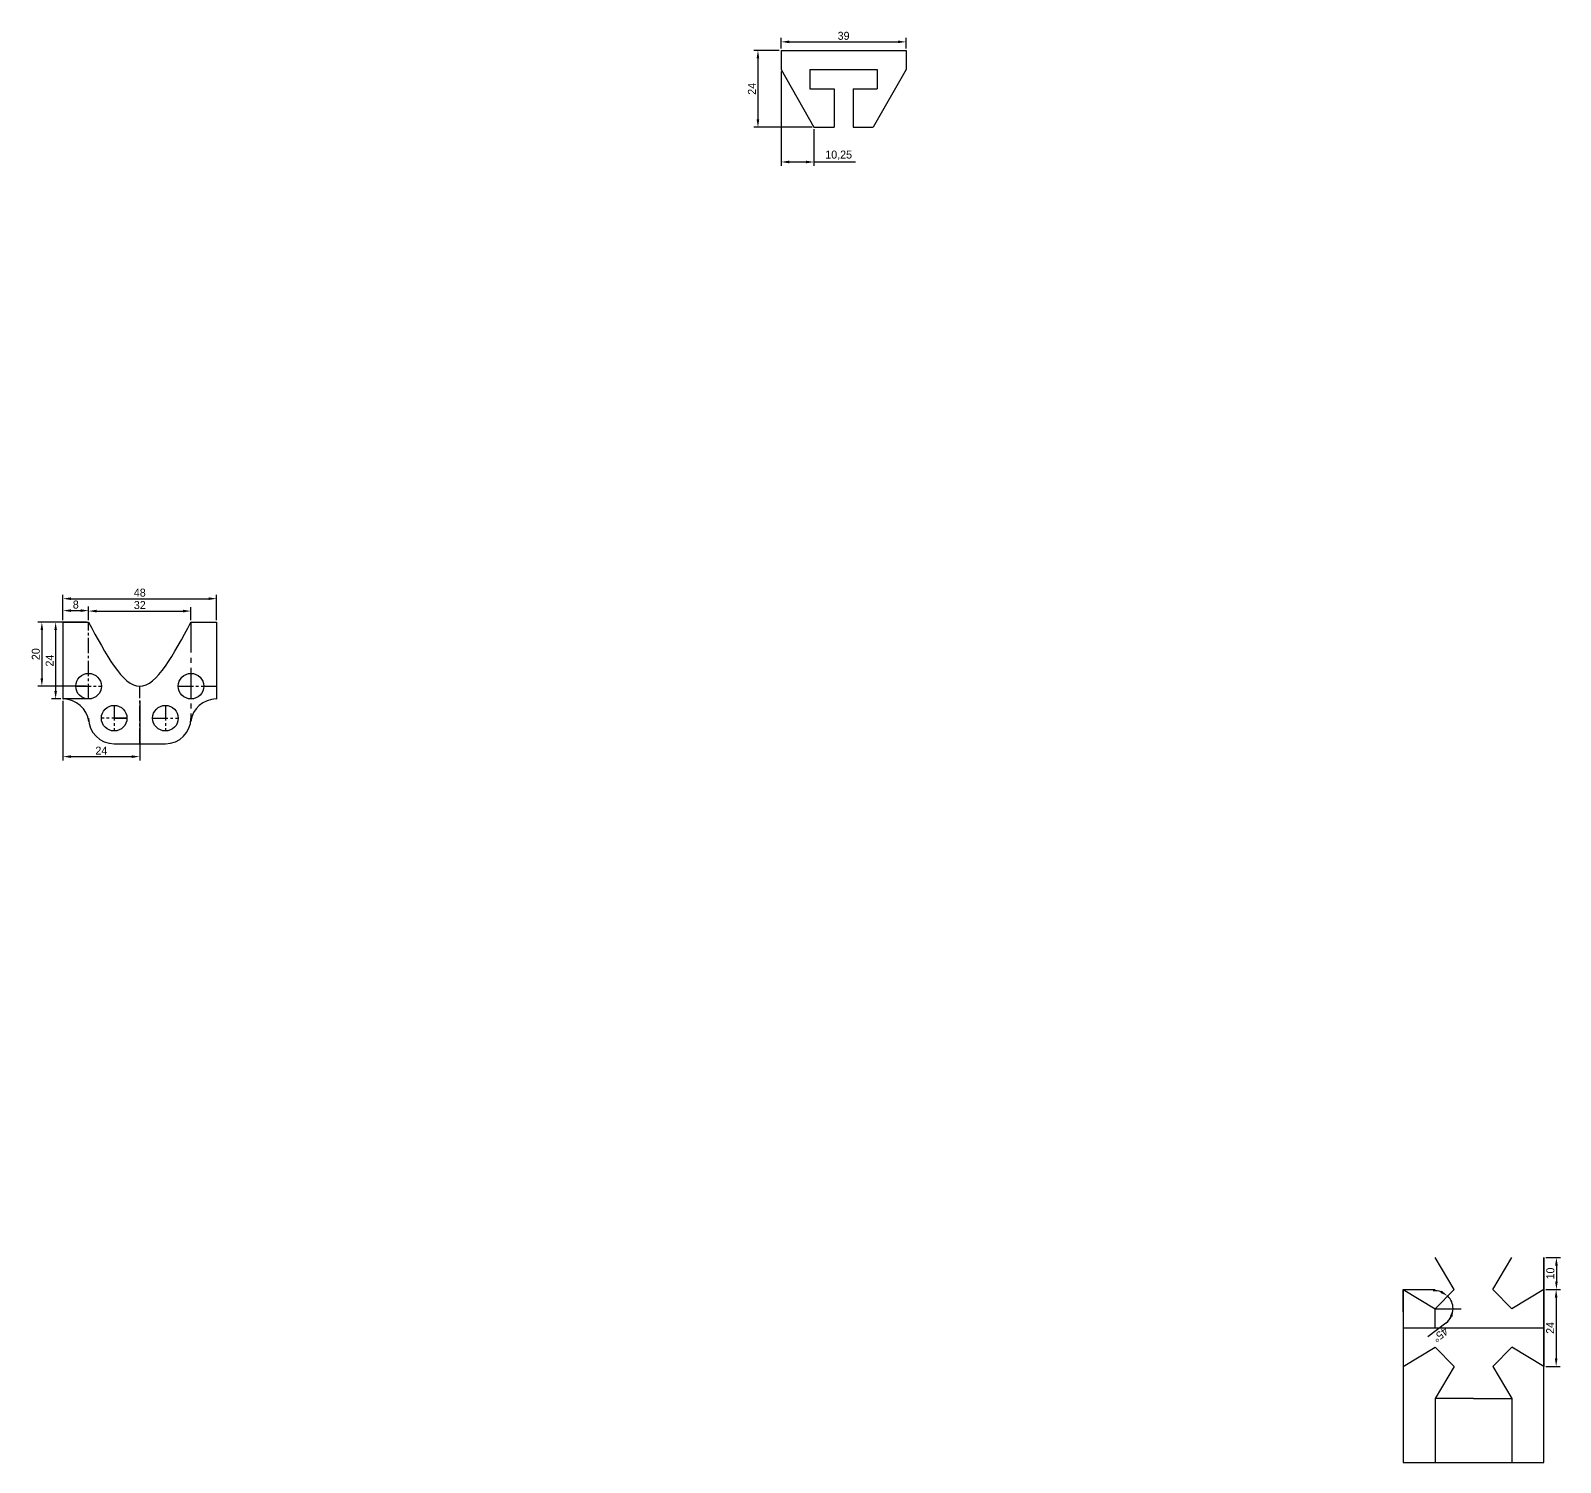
# Model space of a CAD drawing. Header units: millimetres. Extents: x -11614 to -3042, y 13178 to 15416.
# Drawn here: x -4543.8 to -4065.9, y 13707.4 to 14154.6 of the extents above; entities that cross this region are included whole.
import ezdxf

# ---------------------------------------------------------------- set-up
doc = ezdxf.new("R2010")
doc.units = ezdxf.units.MM
doc.header["$LTSCALE"] = 0.5
doc.header["$PDMODE"] = 34
doc.linetypes.add('CENTER2', pattern=[28.575, 19.05, -3.175, 3.175, -3.175])
doc.dimstyles.new('ISO-25', dxfattribs={"dimtxt": 2.5, "dimasz": 2.5, "dimexe": 1.25, "dimexo": 0.625, "dimtad": 1, "dimtxsty": 'Standard', "dimcen": 2.5, "dimadec": 0, "dimazin": 0, "dimtfac": 1, "dimtmove": 0, "dimatfit": 3, "dimfxl": 1, "dimarcsym": 0})

# ---------------------------------------------------------------- blocks, each defined once
blk = doc.blocks.new('*D83')
at = {"color": 0, "linetype": 'Continuous', "lineweight": -2, "transparency": 16777216}
for p, q in [((-4070.4, 13761.39), (-4065.95, 13761.39)), ((-4067.2, 13758.89), (-4067.2, 13739.89)), ((-4070.4, 13737.39), (-4065.95, 13737.39))]:
    blk.add_line(p, q, dxfattribs=at)
at = {"color": 0, "linetype": 'Continuous', "transparency": 16777216}
for points in [[(-4067.61, 13758.89), (-4066.78, 13758.89), (-4067.2, 13761.39)], [(-4067.61, 13739.89), (-4066.78, 13739.89), (-4067.2, 13737.39)]]:
    blk.add_solid(points, dxfattribs=at)
at = {"layer": 'Defpoints', "color": 0, "linetype": 'Continuous', "transparency": 16777216}
for p in [(-4071.02, 13761.39), (-4071.02, 13737.39), (-4067.2, 13737.39)]:
    blk.add_point(p, dxfattribs=at)
at = {"color": 0, "linetype": 'Continuous', "transparency": 16777216, "insert": (-4069.07, 13749.39), "char_height": 2.5, "attachment_point": 5, "rotation": 90}
blk.add_mtext('24', dxfattribs=at)
blk = doc.blocks.new('*D84')
at = {"color": 0, "linetype": 'Continuous', "lineweight": -2, "transparency": 16777216}
for p, q in [((-4070.4, 13771.39), (-4065.87, 13771.39)), ((-4067.12, 13768.89), (-4067.12, 13763.89)), ((-4070.4, 13761.39), (-4065.87, 13761.39))]:
    blk.add_line(p, q, dxfattribs=at)
at = {"color": 0, "linetype": 'Continuous', "transparency": 16777216}
for points in [[(-4067.53, 13768.89), (-4066.7, 13768.89), (-4067.12, 13771.39)], [(-4067.53, 13763.89), (-4066.7, 13763.89), (-4067.12, 13761.39)]]:
    blk.add_solid(points, dxfattribs=at)
at = {"layer": 'Defpoints', "color": 0, "linetype": 'Continuous', "transparency": 16777216}
for p in [(-4071.02, 13771.39), (-4071.02, 13761.39), (-4067.12, 13761.39)]:
    blk.add_point(p, dxfattribs=at)
at = {"color": 0, "linetype": 'Continuous', "transparency": 16777216, "insert": (-4068.99, 13766.39), "char_height": 2.5, "attachment_point": 5, "rotation": 90}
blk.add_mtext('10', dxfattribs=at)
blk = doc.blocks.new('*D85')
at = {"color": 0, "linetype": 'Continuous', "lineweight": -2, "transparency": 16777216}
blk.add_line((-4101.64, 13750.91), (-4107.28, 13746.64), dxfattribs=at)
for start, end in [(70.7265, 96.453), (0, 45), (307.1213, 0), (308.547, 334.2735)]:
    blk.add_arc((-4105.02, 13755.39), 5.61, start, end, dxfattribs=at)
at = {"color": 0, "linetype": 'Continuous', "transparency": 16777216}
for points in [[(-4102.95, 13761.04), (-4103.39, 13760.34), (-4101.05, 13759.36)], [(-4100.37, 13753.04), (-4099.56, 13752.86), (-4099.41, 13755.39)]]:
    blk.add_solid(points, dxfattribs=at)
at = {"layer": 'Defpoints', "color": 0, "linetype": 'Continuous', "transparency": 16777216}
for p in [(-4099.02, 13761.39), (-4100.16, 13758.2), (-4105.02, 13755.39), (-4105.02, 13755.39), (-4096.86, 13755.39)]:
    blk.add_point(p, dxfattribs=at)
at = {"color": 0, "linetype": 'Continuous', "transparency": 16777216, "insert": (-4103.33, 13747.28), "char_height": 2.5, "attachment_point": 5, "rotation": 217.1213}
blk.add_mtext('45°', dxfattribs=at)
blk = doc.blocks.new('*D96')
at = {"color": 0, "linetype": 'Continuous', "lineweight": -2, "transparency": 16777216}
for p, q in [((-4309.33, 14149.06), (-4309.33, 14152.36)), ((-4306.83, 14151.11), (-4272.83, 14151.11)), ((-4270.33, 14149.06), (-4270.33, 14152.36))]:
    blk.add_line(p, q, dxfattribs=at)
at = {"color": 0, "linetype": 'Continuous', "transparency": 16777216}
for points in [[(-4306.83, 14151.53), (-4306.83, 14150.7), (-4309.33, 14151.11)], [(-4272.83, 14151.53), (-4272.83, 14150.7), (-4270.33, 14151.11)]]:
    blk.add_solid(points, dxfattribs=at)
at = {"layer": 'Defpoints', "color": 0, "linetype": 'Continuous', "transparency": 16777216}
for p in [(-4309.33, 14148.44), (-4270.33, 14151.11), (-4270.33, 14148.44)]:
    blk.add_point(p, dxfattribs=at)
at = {"color": 0, "linetype": 'Continuous', "transparency": 16777216, "insert": (-4289.83, 14152.99), "char_height": 2.5, "attachment_point": 5}
blk.add_mtext('39', dxfattribs=at)
blk = doc.blocks.new('*D97')
at = {"color": 0, "linetype": 'Continuous', "lineweight": -2, "transparency": 16777216}
for p, q in [((-4309.95, 14148.44), (-4317.84, 14148.44)), ((-4316.59, 14145.94), (-4316.59, 14126.94)), ((-4299.7, 14124.44), (-4317.84, 14124.44))]:
    blk.add_line(p, q, dxfattribs=at)
at = {"color": 0, "linetype": 'Continuous', "transparency": 16777216}
for points in [[(-4317.01, 14145.94), (-4316.18, 14145.94), (-4316.59, 14148.44)], [(-4317.01, 14126.94), (-4316.18, 14126.94), (-4316.59, 14124.44)]]:
    blk.add_solid(points, dxfattribs=at)
at = {"layer": 'Defpoints', "color": 0, "linetype": 'Continuous', "transparency": 16777216}
for p in [(-4309.33, 14148.44), (-4316.59, 14124.44), (-4299.08, 14124.44)]:
    blk.add_point(p, dxfattribs=at)
at = {"color": 0, "linetype": 'Continuous', "transparency": 16777216, "insert": (-4318.47, 14136.44), "char_height": 2.5, "attachment_point": 5, "rotation": 90}
blk.add_mtext('24', dxfattribs=at)
blk = doc.blocks.new('*D98')
at = {"color": 0, "linetype": 'Continuous', "lineweight": -2, "transparency": 16777216}
for p, q in [((-4309.33, 14141.81), (-4309.33, 14112.34)), ((-4299.08, 14123.81), (-4299.08, 14112.34)), ((-4306.83, 14113.59), (-4301.58, 14113.59)), ((-4299.08, 14113.59), (-4286.16, 14113.59))]:
    blk.add_line(p, q, dxfattribs=at)
at = {"color": 0, "linetype": 'Continuous', "transparency": 16777216}
for points in [[(-4306.83, 14114.01), (-4306.83, 14113.17), (-4309.33, 14113.59)], [(-4301.58, 14114.01), (-4301.58, 14113.17), (-4299.08, 14113.59)]]:
    blk.add_solid(points, dxfattribs=at)
at = {"layer": 'Defpoints', "color": 0, "linetype": 'Continuous', "transparency": 16777216}
for p in [(-4309.33, 14142.44), (-4299.08, 14124.44), (-4299.08, 14113.59)]:
    blk.add_point(p, dxfattribs=at)
at = {"color": 0, "linetype": 'Continuous', "transparency": 16777216, "insert": (-4291.37, 14115.67), "char_height": 2.5, "attachment_point": 5}
blk.add_mtext('10,25', dxfattribs=at)
blk = doc.blocks.new('*D211')
at = {"color": 0, "linetype": 'Continuous', "lineweight": -2, "ltscale": 0.5, "transparency": 16777216}
for p, q in [((-4525.73, 13970.48), (-4525.73, 13974.56)), ((-4523.23, 13973.31), (-4496.23, 13973.31)), ((-4493.73, 13970.48), (-4493.73, 13974.56))]:
    blk.add_line(p, q, dxfattribs=at)
at = {"color": 0, "linetype": 'Continuous', "ltscale": 0.5, "transparency": 16777216}
for points in [[(-4523.23, 13973.73), (-4523.23, 13972.89), (-4525.73, 13973.31)], [(-4496.23, 13973.73), (-4496.23, 13972.89), (-4493.73, 13973.31)]]:
    blk.add_solid(points, dxfattribs=at)
at = {"layer": 'Defpoints', "color": 0, "linetype": 'Continuous', "ltscale": 0.5, "transparency": 16777216}
for p in [(-4493.73, 13973.31), (-4525.73, 13969.85), (-4493.73, 13969.85)]:
    blk.add_point(p, dxfattribs=at)
at = {"color": 0, "linetype": 'Continuous', "ltscale": 0.5, "transparency": 16777216, "insert": (-4509.73, 13975.18), "char_height": 2.5, "attachment_point": 5}
blk.add_mtext('32', dxfattribs=at)
blk = doc.blocks.new('*D212')
at = {"color": 0, "linetype": 'Continuous', "lineweight": -2, "ltscale": 0.5, "transparency": 16777216}
for p, q in [((-4533.73, 13970.48), (-4533.73, 13978.43)), ((-4531.23, 13977.18), (-4488.23, 13977.18)), ((-4485.73, 13970.48), (-4485.73, 13978.43))]:
    blk.add_line(p, q, dxfattribs=at)
at = {"color": 0, "linetype": 'Continuous', "ltscale": 0.5, "transparency": 16777216}
for points in [[(-4531.23, 13977.6), (-4531.23, 13976.76), (-4533.73, 13977.18)], [(-4488.23, 13977.6), (-4488.23, 13976.76), (-4485.73, 13977.18)]]:
    blk.add_solid(points, dxfattribs=at)
at = {"layer": 'Defpoints', "color": 0, "linetype": 'Continuous', "ltscale": 0.5, "transparency": 16777216}
for p in [(-4485.73, 13977.18), (-4533.73, 13969.85), (-4485.73, 13969.85)]:
    blk.add_point(p, dxfattribs=at)
at = {"color": 0, "linetype": 'Continuous', "ltscale": 0.5, "transparency": 16777216, "insert": (-4509.73, 13979.06), "char_height": 2.5, "attachment_point": 5}
blk.add_mtext('48', dxfattribs=at)
blk = doc.blocks.new('*D213')
at = {"color": 0, "linetype": 'Continuous', "lineweight": -2, "ltscale": 0.5, "transparency": 16777216}
for p, q in [((-4533.73, 13970.48), (-4533.73, 13974.71)), ((-4531.23, 13973.46), (-4528.23, 13973.46)), ((-4525.73, 13970.48), (-4525.73, 13974.71))]:
    blk.add_line(p, q, dxfattribs=at)
at = {"color": 0, "linetype": 'Continuous', "ltscale": 0.5, "transparency": 16777216}
for points in [[(-4531.23, 13973.88), (-4531.23, 13973.04), (-4533.73, 13973.46)], [(-4528.23, 13973.88), (-4528.23, 13973.04), (-4525.73, 13973.46)]]:
    blk.add_solid(points, dxfattribs=at)
at = {"layer": 'Defpoints', "color": 0, "linetype": 'Continuous', "ltscale": 0.5, "transparency": 16777216}
for p in [(-4525.73, 13973.46), (-4533.73, 13969.85), (-4525.73, 13969.85)]:
    blk.add_point(p, dxfattribs=at)
at = {"color": 0, "linetype": 'Continuous', "ltscale": 0.5, "transparency": 16777216, "insert": (-4529.73, 13975.33), "char_height": 2.5, "attachment_point": 5}
blk.add_mtext('8', dxfattribs=at)
blk = doc.blocks.new('*D214')
at = {"color": 0, "linetype": 'Continuous', "lineweight": -2, "ltscale": 0.5, "transparency": 16777216}
for p, q in [((-4534.36, 13969.85), (-4537.27, 13969.85)), ((-4536.02, 13967.35), (-4536.02, 13948.35)), ((-4534.36, 13945.85), (-4537.27, 13945.85))]:
    blk.add_line(p, q, dxfattribs=at)
at = {"color": 0, "linetype": 'Continuous', "ltscale": 0.5, "transparency": 16777216}
for points in [[(-4536.44, 13967.35), (-4535.61, 13967.35), (-4536.02, 13969.85)], [(-4536.44, 13948.35), (-4535.61, 13948.35), (-4536.02, 13945.85)]]:
    blk.add_solid(points, dxfattribs=at)
at = {"layer": 'Defpoints', "color": 0, "linetype": 'Continuous', "ltscale": 0.5, "transparency": 16777216}
for p in [(-4533.73, 13969.85), (-4536.02, 13945.85), (-4533.73, 13945.85)]:
    blk.add_point(p, dxfattribs=at)
at = {"color": 0, "linetype": 'Continuous', "ltscale": 0.5, "transparency": 16777216, "insert": (-4537.9, 13957.85), "char_height": 2.5, "attachment_point": 5, "rotation": 90}
blk.add_mtext('24', dxfattribs=at)
blk = doc.blocks.new('*D215')
at = {"color": 0, "linetype": 'Continuous', "lineweight": -2, "ltscale": 0.5, "transparency": 16777216}
for p, q in [((-4526.36, 13969.85), (-4541.58, 13969.85)), ((-4540.33, 13967.35), (-4540.33, 13952.35)), ((-4526.36, 13949.85), (-4541.58, 13949.85))]:
    blk.add_line(p, q, dxfattribs=at)
at = {"color": 0, "linetype": 'Continuous', "ltscale": 0.5, "transparency": 16777216}
for points in [[(-4540.75, 13967.35), (-4539.91, 13967.35), (-4540.33, 13969.85)], [(-4540.75, 13952.35), (-4539.91, 13952.35), (-4540.33, 13949.85)]]:
    blk.add_solid(points, dxfattribs=at)
at = {"layer": 'Defpoints', "color": 0, "linetype": 'Continuous', "ltscale": 0.5, "transparency": 16777216}
for p in [(-4525.73, 13969.85), (-4540.33, 13949.85), (-4525.73, 13949.85)]:
    blk.add_point(p, dxfattribs=at)
at = {"color": 0, "linetype": 'Continuous', "ltscale": 0.5, "transparency": 16777216, "insert": (-4542.21, 13959.85), "char_height": 2.5, "attachment_point": 5, "rotation": 90}
blk.add_mtext('20', dxfattribs=at)
blk = doc.blocks.new('*D216')
at = {"color": 0, "linetype": 'Continuous', "lineweight": -2, "ltscale": 0.5, "transparency": 16777216}
for p, q in [((-4533.73, 13945.23), (-4533.73, 13926.6)), ((-4509.73, 13945.23), (-4509.73, 13926.6)), ((-4531.23, 13927.85), (-4512.23, 13927.85))]:
    blk.add_line(p, q, dxfattribs=at)
at = {"color": 0, "linetype": 'Continuous', "ltscale": 0.5, "transparency": 16777216}
for points in [[(-4531.23, 13928.26), (-4531.23, 13927.43), (-4533.73, 13927.85)], [(-4512.23, 13928.26), (-4512.23, 13927.43), (-4509.73, 13927.85)]]:
    blk.add_solid(points, dxfattribs=at)
at = {"layer": 'Defpoints', "color": 0, "linetype": 'Continuous', "ltscale": 0.5, "transparency": 16777216}
for p in [(-4533.73, 13945.85), (-4509.73, 13945.85), (-4509.73, 13927.85)]:
    blk.add_point(p, dxfattribs=at)
at = {"color": 0, "linetype": 'Continuous', "ltscale": 0.5, "transparency": 16777216, "insert": (-4521.73, 13929.72), "char_height": 2.5, "attachment_point": 5}
blk.add_mtext('24', dxfattribs=at)

msp = doc.modelspace()

# ---------------------------------------------------------------- linework, layer by layer
at = {"linetype": 'Continuous'}
for p, q in [((-4309.327, 14148.436), (-4270.327, 14148.436)), ((-4309.327, 14148.436), (-4309.327, 14142.436)), ((-4270.327, 14148.436), (-4270.327, 14142.436)), ((-4309.327, 14142.436), (-4299.077, 14124.436)), ((-4300.327, 14142.436), (-4279.327, 14142.436)), ((-4300.327, 14142.436), (-4300.327, 14136.436)), ((-4270.327, 14142.436), (-4280.577, 14124.436)), ((-4279.327, 14142.436), (-4279.327, 14136.436)), ((-4300.327, 14136.436), (-4292.827, 14136.436)), ((-4292.827, 14136.436), (-4292.827, 14124.436)), ((-4286.827, 14136.436), (-4286.827, 14124.436)), ((-4286.827, 14136.436), (-4279.327, 14136.436)), ((-4299.077, 14124.436), (-4292.827, 14124.436)), ((-4286.827, 14124.436), (-4280.577, 14124.436)), ((-4533.731, 13969.851), (-4525.731, 13969.851)), ((-4533.731, 13969.851), (-4533.731, 13945.851)), ((-4493.731, 13969.851), (-4485.731, 13969.851)), ((-4485.731, 13969.851), (-4485.731, 13945.851)), ((-4525.731, 13945.851), (-4533.731, 13945.851)), ((-4533.731, 13945.851), (-4533.605, 13945.851)), ((-4485.856, 13945.851), (-4485.731, 13945.851)), ((-4099.025, 13761.388), (-4105.025, 13771.388)), ((-4087.025, 13761.388), (-4081.025, 13771.388)), ((-4087.025, 13761.388), (-4081.025, 13771.388)), ((-4071.025, 13771.388), (-4071.025, 13737.388)), ((-4071.025, 13771.388), (-4071.025, 13737.388)), ((-4071.025, 13707.388), (-4071.025, 13771.388)), ((-4071.025, 13754.388), (-4071.025, 13766.388)), ((-4115.025, 13761.388), (-4115.025, 13737.388)), ((-4115.025, 13754.388), (-4115.025, 13761.388)), ((-4115.025, 13754.388), (-4115.025, 13761.388)), ((-4115.025, 13761.388), (-4115.025, 13749.388)), ((-4115.025, 13761.388), (-4105.025, 13755.388)), ((-4115.025, 13761.388), (-4115.025, 13707.388)), ((-4115.025, 13761.388), (-4105.025, 13761.388)), ((-4105.025, 13755.388), (-4099.025, 13761.388)), ((-4081.025, 13755.388), (-4087.025, 13761.388)), ((-4071.025, 13761.388), (-4081.025, 13755.388)), ((-4105.025, 13755.388), (-4096.857, 13755.388)), ((-4105.025, 13749.388), (-4105.025, 13755.388)), ((-4115.025, 13749.388), (-4071.025, 13749.388)), ((-4115.025, 13749.388), (-4105.025, 13749.388)), ((-4115.025, 13737.388), (-4105.025, 13743.388)), ((-4105.025, 13743.388), (-4099.025, 13737.388)), ((-4081.025, 13743.388), (-4087.025, 13737.388)), ((-4071.025, 13737.388), (-4081.025, 13743.388)), ((-4099.025, 13737.388), (-4105.025, 13727.388)), ((-4087.025, 13737.388), (-4081.025, 13727.388)), ((-4093.025, 13727.388), (-4105.025, 13727.388)), ((-4105.025, 13727.388), (-4105.025, 13707.388)), ((-4093.025, 13727.388), (-4081.025, 13727.388)), ((-4081.025, 13727.388), (-4081.025, 13707.388)), ((-4115.025, 13707.388), (-4071.025, 13707.388))]:
    msp.add_line(p, q, dxfattribs=at)
at = {"color": 0, "linetype": 'CENTER2', "ltscale": 0.5}
for p, q in [((-4525.731, 13945.851), (-4525.731, 13969.851)), ((-4529.731, 13949.851), (-4521.731, 13949.851)), ((-4509.731, 13931.851), (-4509.731, 13949.851)), ((-4497.731, 13949.851), (-4485.731, 13949.851)), ((-4517.731, 13943.851), (-4517.731, 13935.851)), ((-4501.731, 13943.851), (-4501.731, 13935.851)), ((-4513.731, 13939.851), (-4521.731, 13939.851)), ((-4517.731, 13939.851), (-4513.731, 13939.851)), ((-4505.731, 13939.851), (-4497.731, 13939.851))]:
    msp.add_line(p, q, dxfattribs=at)
at = {"linetype": 'CENTER2'}
msp.add_line((-4493.731, 13969.851), (-4493.731, 13939.851), dxfattribs=at)
at = {"color": 0, "linetype": 'Continuous', "ltscale": 0.5}
msp.add_line((-4517.731, 13931.851), (-4501.731, 13931.851), dxfattribs=at)
at = {"linetype": 'Continuous'}
for centre in [(-4525.731, 13949.851), (-4493.731, 13949.851), (-4517.731, 13939.851), (-4501.731, 13939.851)]:
    msp.add_circle(centre, 4, dxfattribs=at)
at = {"color": 0, "linetype": 'Continuous'}
for centre, start, end in [((-4533.605, 13937.851), 7.18076, 90), ((-4485.856, 13937.851), 90, 172.81924), ((-4517.731, 13939.851), 180, 270), ((-4501.731, 13939.851), 270, 0)]:
    msp.add_arc(centre, 8, start, end, dxfattribs=at)
at = {"linetype": 'Continuous'}
msp.add_spline([(-4525.731, 13969.851), (-4509.731, 13949.851), (-4493.731, 13969.851)], degree=3, dxfattribs=at)

# ---------------------------------------------------------------- dimensions: what is measured, and where the dimension line sits
for base, p1, p2, picture, middle in [((-4270.327, 14151.114), (-4309.327, 14148.436), (-4270.327, 14148.436), '*D96', (-4289.827, 14152.989)), ((-4299.077, 14113.592), (-4309.327, 14142.436), (-4299.077, 14124.436), '*D98', (-4291.369, 14115.675))]:
    dim = msp.add_linear_dim(base=base, p1=p1, p2=p2, dimstyle='ISO-25', dxfattribs=at)
    dim.commit()
    dim.dimension.update_dxf_attribs({"geometry": picture, "text_midpoint": middle})
for base, p1, p2, picture, middle in [((-4316.593, 14124.436), (-4309.327, 14148.436), (-4299.077, 14124.436), '*D97', (-4318.468, 14136.436)), ((-4067.117, 13761.388), (-4071.025, 13771.388), (-4071.025, 13761.388), '*D84', (-4068.992, 13766.388)), ((-4067.197, 13737.388), (-4071.025, 13761.388), (-4071.025, 13737.388), '*D83', (-4069.072, 13749.388))]:
    dim = msp.add_linear_dim(base=base, p1=p1, p2=p2, angle=90, dimstyle='ISO-25', dxfattribs=at)
    dim.commit()
    dim.dimension.update_dxf_attribs({"geometry": picture, "text_midpoint": middle})
at = {"color": 0, "linetype": 'Continuous', "ltscale": 0.5}
for base, p1, p2, picture, middle in [((-4485.731, 13977.181), (-4533.731, 13969.851), (-4485.731, 13969.851), '*D212', (-4509.731, 13979.056)), ((-4525.731, 13973.459), (-4533.731, 13969.851), (-4525.731, 13969.851), '*D213', (-4529.731, 13975.334)), ((-4493.731, 13973.308), (-4525.731, 13969.851), (-4493.731, 13969.851), '*D211', (-4509.731, 13975.183)), ((-4509.731, 13927.848), (-4533.731, 13945.851), (-4509.731, 13945.851), '*D216', (-4521.731, 13929.723))]:
    dim = msp.add_linear_dim(base=base, p1=p1, p2=p2, dimstyle='ISO-25', dxfattribs=at)
    dim.commit()
    dim.dimension.update_dxf_attribs({"geometry": picture, "text_midpoint": middle})
for base, p1, p2, picture, middle in [((-4540.332, 13949.851), (-4525.731, 13969.851), (-4525.731, 13949.851), '*D215', (-4542.207, 13959.851)), ((-4536.023, 13945.851), (-4533.731, 13969.851), (-4533.731, 13945.851), '*D214', (-4537.898, 13957.851))]:
    dim = msp.add_linear_dim(base=base, p1=p1, p2=p2, angle=90, dimstyle='ISO-25', dxfattribs=at)
    dim.commit()
    dim.dimension.update_dxf_attribs({"geometry": picture, "text_midpoint": middle})
at = {"linetype": 'Continuous'}
dim = msp.add_angular_dim_2l(base=(-4100.162, 13758.195), line1=((-4105.025, 13755.388), (-4096.857, 13755.388)), line2=((-4105.025, 13755.388), (-4099.025, 13761.388)), dimstyle='ISO-25', dxfattribs=at)
dim.commit()
dim.dimension.update_dxf_attribs({"geometry": '*D85', "text_midpoint": (-4103.329, 13747.278)})

doc.saveas('drawing.dxf')
